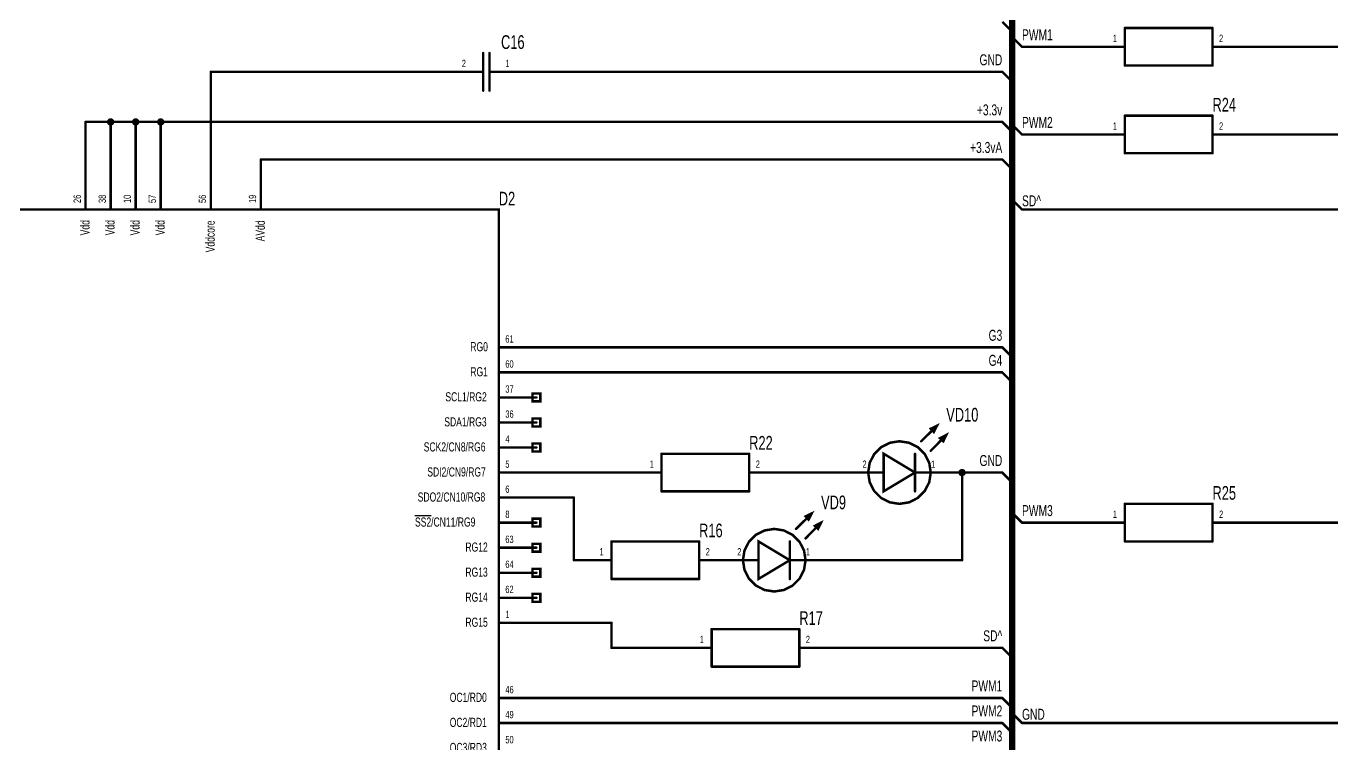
# Model space of a CAD drawing. Extents: x -4.5 to 18.4, y -0.7 to 15.5.
# Drawn here: x 3.61 to 8.83, y 8.3 to 11.16 of the extents above; entities that cross this region are included whole.
import ezdxf
from ezdxf.enums import TextEntityAlignment as Align

# ---------------------------------------------------------------- set-up
doc = ezdxf.new("R2010")
doc.units = 0
doc.header["$MEASUREMENT"] = 0
for name, color, linetype in [('Bus', 180, 'Continuous'), ('Element', 253, 'Continuous'), ('Net', 50, 'Continuous'), ('Pin', 50, 'Continuous')]:
    doc.layers.add(name, color=color, linetype=linetype)

msp = doc.modelspace()

# ---------------------------------------------------------------- linework, layer by layer
at = {"layer": 'Bus', "linetype": 'Continuous', "const_width": 0.0262}
msp.add_lwpolyline([(7.55, 5.5304), (7.55, 13.6304)], dxfattribs=at)
at = {"layer": 'Element', "linetype": 'Continuous'}
for points, const_width in [([(7.9975, 11.1554, 1), (8.0025, 11.1554, 1), (7.9975, 11.1554, 1)], 0.0049), ([(7.9975, 11.1554, 1), (8.0025, 11.1554, 1), (7.9975, 11.1554, 1)], 0.0049), ([(8.3475, 11.1554, 1), (8.3525, 11.1554, 1), (8.3475, 11.1554, 1)], 0.0049), ([(8.3475, 11.1554, 1), (8.3525, 11.1554, 1), (8.3475, 11.1554, 1)], 0.0049), ([(5.4355, 11.0554, 1), (5.4405, 11.0554, 1), (5.4355, 11.0554, 1)], 0.0049), ([(5.4605, 11.0554, 1), (5.4655, 11.0554, 1), (5.4605, 11.0554, 1)], 0.0049), ([(7.9975, 11.0054, 1), (8.0025, 11.0054, 1), (7.9975, 11.0054, 1)], 0.0049), ([(7.9975, 11.0054, 1), (8.0025, 11.0054, 1), (7.9975, 11.0054, 1)], 0.0049), ([(8.3475, 11.0054, 1), (8.3525, 11.0054, 1), (8.3475, 11.0054, 1)], 0.0049), ([(8.3475, 11.0054, 1), (8.3525, 11.0054, 1), (8.3475, 11.0054, 1)], 0.0049), ([(5.3975, 10.9804, 1), (5.4025, 10.9804, 1), (5.3975, 10.9804, 1)], 0.0049), ([(5.4355, 10.9804, 1), (5.4405, 10.9804, 1), (5.4355, 10.9804, 1)], 0.0049), ([(5.4605, 10.9804, 1), (5.4655, 10.9804, 1), (5.4605, 10.9804, 1)], 0.0049), ([(5.4975, 10.9804, 1), (5.5025, 10.9804, 1), (5.4975, 10.9804, 1)], 0.0049), ([(5.4355, 10.9054, 1), (5.4405, 10.9054, 1), (5.4355, 10.9054, 1)], 0.0049), ([(5.4605, 10.9054, 1), (5.4655, 10.9054, 1), (5.4605, 10.9054, 1)], 0.0049), ([(7.9975, 10.8054, 1), (8.0025, 10.8054, 1), (7.9975, 10.8054, 1)], 0.0049), ([(7.9975, 10.8054, 1), (8.0025, 10.8054, 1), (7.9975, 10.8054, 1)], 0.0049), ([(8.3475, 10.8054, 1), (8.3525, 10.8054, 1), (8.3475, 10.8054, 1)], 0.0049), ([(8.3475, 10.8054, 1), (8.3525, 10.8054, 1), (8.3475, 10.8054, 1)], 0.0049), ([(7.9975, 10.6554, 1), (8.0025, 10.6554, 1), (7.9975, 10.6554, 1)], 0.0049), ([(7.9975, 10.6554, 1), (8.0025, 10.6554, 1), (7.9975, 10.6554, 1)], 0.0049), ([(8.3475, 10.6554, 1), (8.3525, 10.6554, 1), (8.3475, 10.6554, 1)], 0.0049), ([(8.3475, 10.6554, 1), (8.3525, 10.6554, 1), (8.3475, 10.6554, 1)], 0.0049), ([(7.2225, 9.5554, 1), (7.2275, 9.5554, 1), (7.2225, 9.5554, 1)], 0.0049), ([(7.2475, 9.5674, 1), (7.2525, 9.5674, 1), (7.2475, 9.5674, 1)], 0.0049), ([(7.1845, 9.5054, 1), (7.1895, 9.5054, 1), (7.1845, 9.5054, 1)], 0.0049), ([(7.2595, 9.5174, 1), (7.2645, 9.5174, 1), (7.2595, 9.5174, 1)], 0.0049), ([(7.2845, 9.5304, 1), (7.2895, 9.5304, 1), (7.2845, 9.5304, 1)], 0.0049), ([(6.1475, 9.4554, 1), (6.1525, 9.4554, 1), (6.1475, 9.4554, 1)], 0.0049), ([(6.1475, 9.4554, 1), (6.1525, 9.4554, 1), (6.1475, 9.4554, 1)], 0.0049), ([(6.4975, 9.4554, 1), (6.5025, 9.4554, 1), (6.4975, 9.4554, 1)], 0.0049), ([(6.4975, 9.4554, 1), (6.5025, 9.4554, 1), (6.4975, 9.4554, 1)], 0.0049), ([(7.1595, 9.4554, 1), (7.1645, 9.4554, 1), (7.1595, 9.4554, 1)], 0.0049), ([(7.2225, 9.4674, 1), (7.2275, 9.4674, 1), (7.2225, 9.4674, 1)], 0.0049), ([(6.9725, 9.3804, 1), (6.9775, 9.3804, 1), (6.9725, 9.3804, 1)], 0.005), ([(6.9975, 9.3804, 1), (7.0025, 9.3804, 1), (6.9975, 9.3804, 1)], 0.0049), ([(7.0345, 9.3804, 1), (7.0395, 9.3804, 1), (7.0345, 9.3804, 1)], 0.0049), ([(7.1595, 9.3804, 1), (7.1645, 9.3804, 1), (7.1595, 9.3804, 1)], 0.0049), ([(7.1595, 9.3804, 1), (7.1645, 9.3804, 1), (7.1595, 9.3804, 1)], 0.0049), ([(7.1975, 9.3804, 1), (7.2025, 9.3804, 1), (7.1975, 9.3804, 1)], 0.0049), ([(6.1475, 9.3054, 1), (6.1525, 9.3054, 1), (6.1475, 9.3054, 1)], 0.0049), ([(6.1475, 9.3054, 1), (6.1525, 9.3054, 1), (6.1475, 9.3054, 1)], 0.0049), ([(6.4975, 9.3054, 1), (6.5025, 9.3054, 1), (6.4975, 9.3054, 1)], 0.0049), ([(6.4975, 9.3054, 1), (6.5025, 9.3054, 1), (6.4975, 9.3054, 1)], 0.0049), ([(7.1595, 9.3054, 1), (7.1645, 9.3054, 1), (7.1595, 9.3054, 1)], 0.0049), ([(7.9975, 9.2554, 1), (8.0025, 9.2554, 1), (7.9975, 9.2554, 1)], 0.0049), ([(7.9975, 9.2554, 1), (8.0025, 9.2554, 1), (7.9975, 9.2554, 1)], 0.0049), ([(8.3475, 9.2554, 1), (8.3525, 9.2554, 1), (8.3475, 9.2554, 1)], 0.0049), ([(8.3475, 9.2554, 1), (8.3525, 9.2554, 1), (8.3475, 9.2554, 1)], 0.0049), ([(6.7225, 9.2054, 1), (6.7275, 9.2054, 1), (6.7225, 9.2054, 1)], 0.0049), ([(6.7475, 9.2174, 1), (6.7525, 9.2174, 1), (6.7475, 9.2174, 1)], 0.0049), ([(6.7845, 9.1804, 1), (6.7895, 9.1804, 1), (6.7845, 9.1804, 1)], 0.0049), ([(6.6845, 9.1554, 1), (6.6895, 9.1554, 1), (6.6845, 9.1554, 1)], 0.0049), ([(6.7595, 9.1674, 1), (6.7645, 9.1674, 1), (6.7595, 9.1674, 1)], 0.0049), ([(5.9475, 9.1054, 1), (5.9525, 9.1054, 1), (5.9475, 9.1054, 1)], 0.0049), ([(5.9475, 9.1054, 1), (5.9525, 9.1054, 1), (5.9475, 9.1054, 1)], 0.0049), ([(6.2975, 9.1054, 1), (6.3025, 9.1054, 1), (6.2975, 9.1054, 1)], 0.0049), ([(6.2975, 9.1054, 1), (6.3025, 9.1054, 1), (6.2975, 9.1054, 1)], 0.0049), ([(6.6595, 9.1054, 1), (6.6645, 9.1054, 1), (6.6595, 9.1054, 1)], 0.0049), ([(6.7225, 9.1174, 1), (6.7275, 9.1174, 1), (6.7225, 9.1174, 1)], 0.0049), ([(7.9975, 9.1054, 1), (8.0025, 9.1054, 1), (7.9975, 9.1054, 1)], 0.0049), ([(7.9975, 9.1054, 1), (8.0025, 9.1054, 1), (7.9975, 9.1054, 1)], 0.0049), ([(8.3475, 9.1054, 1), (8.3525, 9.1054, 1), (8.3475, 9.1054, 1)], 0.0049), ([(8.3475, 9.1054, 1), (8.3525, 9.1054, 1), (8.3475, 9.1054, 1)], 0.0049), ([(6.4725, 9.0304, 1), (6.4775, 9.0304, 1), (6.4725, 9.0304, 1)], 0.005), ([(6.4975, 9.0304, 1), (6.5025, 9.0304, 1), (6.4975, 9.0304, 1)], 0.0049), ([(6.5345, 9.0304, 1), (6.5395, 9.0304, 1), (6.5345, 9.0304, 1)], 0.0049), ([(6.6595, 9.0304, 1), (6.6645, 9.0304, 1), (6.6595, 9.0304, 1)], 0.0049), ([(6.6595, 9.0304, 1), (6.6645, 9.0304, 1), (6.6595, 9.0304, 1)], 0.0049), ([(6.6975, 9.0304, 1), (6.7025, 9.0304, 1), (6.6975, 9.0304, 1)], 0.0049), ([(5.9475, 8.9554, 1), (5.9525, 8.9554, 1), (5.9475, 8.9554, 1)], 0.0049), ([(5.9475, 8.9554, 1), (5.9525, 8.9554, 1), (5.9475, 8.9554, 1)], 0.0049), ([(6.2975, 8.9554, 1), (6.3025, 8.9554, 1), (6.2975, 8.9554, 1)], 0.0049), ([(6.2975, 8.9554, 1), (6.3025, 8.9554, 1), (6.2975, 8.9554, 1)], 0.0049), ([(6.6595, 8.9554, 1), (6.6645, 8.9554, 1), (6.6595, 8.9554, 1)], 0.0049), ([(6.3475, 8.7554, 1), (6.3525, 8.7554, 1), (6.3475, 8.7554, 1)], 0.0049), ([(6.3475, 8.7554, 1), (6.3525, 8.7554, 1), (6.3475, 8.7554, 1)], 0.0049), ([(6.6975, 8.7554, 1), (6.7025, 8.7554, 1), (6.6975, 8.7554, 1)], 0.0049), ([(6.6975, 8.7554, 1), (6.7025, 8.7554, 1), (6.6975, 8.7554, 1)], 0.0049), ([(6.3475, 8.6054, 1), (6.3525, 8.6054, 1), (6.3475, 8.6054, 1)], 0.0049), ([(6.3475, 8.6054, 1), (6.3525, 8.6054, 1), (6.3475, 8.6054, 1)], 0.0049), ([(6.6975, 8.6054, 1), (6.7025, 8.6054, 1), (6.6975, 8.6054, 1)], 0.0049), ([(6.6975, 8.6054, 1), (6.7025, 8.6054, 1), (6.6975, 8.6054, 1)], 0.0049)]:
    msp.add_lwpolyline(points, format="xyb", dxfattribs=dict(at, const_width=const_width))
for points, const_width in [([(8, 11.0054), (8, 11.1554)], 0.0098), ([(8, 11.1554), (8.35, 11.1554)], 0.0098), ([(8.35, 11.1554), (8.35, 11.0054)], 0.0098), ([(5.438, 11.0554), (5.438, 10.9054)], 0.0098), ([(5.463, 11.0554), (5.463, 10.9054)], 0.0098), ([(8, 11.0054), (8.35, 11.0054)], 0.0098), ([(5.438, 10.9804), (5.4, 10.9804)], 0.0098), ([(5.5, 10.9804), (5.463, 10.9804)], 0.0098), ([(8, 10.6554), (8, 10.8054)], 0.0098), ([(8, 10.8054), (8.35, 10.8054)], 0.0098), ([(8.35, 10.8054), (8.35, 10.6554)], 0.0098), ([(8, 10.6554), (8.35, 10.6554)], 0.0098), ([(2.4, 10.4304), (5.5, 10.4304), (5.5, 6.7304), (2.4, 6.7304), (2.4, 10.4304)], 0.0098), ([(7.187, 9.5054), (7.25, 9.5674)], 0.0098), ([(7.225, 9.5554), (7.237, 9.5424), (7.25, 9.5674), (7.225, 9.5554)], 0.0098), ([(6.975, 9.3804), (6.9811, 9.3417), (6.9989, 9.3069), (7.0265, 9.2792), (7.0614, 9.2615), (7.1, 9.2554), (7.1386, 9.2615), (7.1735, 9.2792), (7.2011, 9.3069), (7.2189, 9.3417), (7.225, 9.3804), (7.2189, 9.419), (7.2011, 9.4538), (7.1735, 9.4815), (7.1386, 9.4992), (7.1, 9.5054), (7.0614, 9.4992), (7.0265, 9.4815), (6.9989, 9.4538), (6.9811, 9.419), (6.975, 9.3804)], 0.01), ([(7.225, 9.4674), (7.287, 9.5304)], 0.0098), ([(7.262, 9.5174), (7.275, 9.5054), (7.287, 9.5304), (7.262, 9.5174)], 0.0098), ([(6.15, 9.3054), (6.15, 9.4554)], 0.0098), ([(6.15, 9.4554), (6.5, 9.4554)], 0.0098), ([(6.5, 9.4554), (6.5, 9.3054)], 0.0098), ([(7.162, 9.3804), (7.037, 9.4554), (7.037, 9.3054), (7.162, 9.3804)], 0.0098), ([(7.162, 9.3054), (7.162, 9.4554)], 0.0098), ([(7, 9.3804), (7.037, 9.3804)], 0.0098), ([(7.162, 9.3804), (7.2, 9.3804)], 0.0098), ([(6.15, 9.3054), (6.5, 9.3054)], 0.0098), ([(8, 9.1054), (8, 9.2554)], 0.0098), ([(8, 9.2554), (8.35, 9.2554)], 0.0098), ([(8.35, 9.2554), (8.35, 9.1054)], 0.0098), ([(6.687, 9.1554), (6.75, 9.2174)], 0.0098), ([(6.725, 9.2054), (6.737, 9.1924), (6.75, 9.2174), (6.725, 9.2054)], 0.0098), ([(6.725, 9.1174), (6.787, 9.1804)], 0.0098), ([(6.762, 9.1674), (6.775, 9.1554), (6.787, 9.1804), (6.762, 9.1674)], 0.0098), ([(6.475, 9.0304), (6.4811, 8.9917), (6.4989, 8.9569), (6.5265, 8.9292), (6.5614, 8.9115), (6.6, 8.9054), (6.6386, 8.9115), (6.6735, 8.9292), (6.7011, 8.9569), (6.7189, 8.9917), (6.725, 9.0304), (6.7189, 9.069), (6.7011, 9.1038), (6.6735, 9.1315), (6.6386, 9.1492), (6.6, 9.1554), (6.5614, 9.1492), (6.5265, 9.1315), (6.4989, 9.1038), (6.4811, 9.069), (6.475, 9.0304)], 0.01), ([(5.95, 8.9554), (5.95, 9.1054)], 0.0098), ([(5.95, 9.1054), (6.3, 9.1054)], 0.0098), ([(6.3, 9.1054), (6.3, 8.9554)], 0.0098), ([(6.662, 9.0304), (6.537, 9.1054), (6.537, 8.9554), (6.662, 9.0304)], 0.0098), ([(6.662, 8.9554), (6.662, 9.1054)], 0.0098), ([(8, 9.1054), (8.35, 9.1054)], 0.0098), ([(6.5, 9.0304), (6.537, 9.0304)], 0.0098), ([(6.662, 9.0304), (6.7, 9.0304)], 0.0098), ([(5.95, 8.9554), (6.3, 8.9554)], 0.0098), ([(6.35, 8.6054), (6.35, 8.7554)], 0.0098), ([(6.35, 8.7554), (6.7, 8.7554)], 0.0098), ([(6.7, 8.7554), (6.7, 8.6054)], 0.0098), ([(6.35, 8.6054), (6.7, 8.6054)], 0.0098)]:
    msp.add_lwpolyline(points, dxfattribs=dict(at, const_width=const_width))
at = {"layer": 'Net', "linetype": 'Continuous', "const_width": 0.0098}
for points in [[(7.5106, 11.1804), (7.55, 11.141)], [(7.5894, 11.0804), (7.55, 11.1197)], [(7.85, 11.0804), (7.5894, 11.0804)], [(8.5, 11.0804), (9.45, 11.0804)], [(4.35, 10.5804), (4.35, 10.9804)], [(4.35, 10.9804), (5.25, 10.9804)], [(5.65, 10.9804), (7.5106, 10.9804)], [(7.5106, 10.9804), (7.55, 10.941)], [(3.9402, 10.7804), (3.9406, 10.7773), (3.942, 10.7746), (3.9442, 10.7724), (3.947, 10.771), (3.95, 10.7705), (3.953, 10.771), (3.9558, 10.7724), (3.958, 10.7746), (3.9594, 10.7773), (3.9598, 10.7804), (3.9594, 10.7834), (3.958, 10.7861), (3.9558, 10.7883), (3.953, 10.7897), (3.95, 10.7902), (3.947, 10.7897), (3.9442, 10.7883), (3.942, 10.7861), (3.9406, 10.7834), (3.9402, 10.7804)], [(4.0402, 10.7804), (4.0406, 10.7773), (4.042, 10.7746), (4.0442, 10.7724), (4.047, 10.771), (4.05, 10.7705), (4.053, 10.771), (4.0558, 10.7724), (4.058, 10.7746), (4.0594, 10.7773), (4.0598, 10.7804), (4.0594, 10.7834), (4.058, 10.7861), (4.0558, 10.7883), (4.053, 10.7897), (4.05, 10.7902), (4.047, 10.7897), (4.0442, 10.7883), (4.042, 10.7861), (4.0406, 10.7834), (4.0402, 10.7804)], [(4.1402, 10.7804), (4.1406, 10.7773), (4.142, 10.7746), (4.1442, 10.7724), (4.147, 10.771), (4.15, 10.7705), (4.153, 10.771), (4.1558, 10.7724), (4.158, 10.7746), (4.1594, 10.7773), (4.1598, 10.7804), (4.1594, 10.7834), (4.158, 10.7861), (4.1558, 10.7883), (4.153, 10.7897), (4.15, 10.7902), (4.147, 10.7897), (4.1442, 10.7883), (4.142, 10.7861), (4.1406, 10.7834), (4.1402, 10.7804)], [(3.85, 10.5804), (3.85, 10.7804)], [(3.85, 10.7804), (4.15, 10.7804)], [(3.95, 10.5804), (3.95, 10.7804)], [(4.05, 10.5804), (4.05, 10.7804)], [(4.15, 10.5804), (4.15, 10.7804)], [(4.15, 10.7804), (7.5106, 10.7804)], [(7.5106, 10.7804), (7.55, 10.741)], [(7.5894, 10.7304), (7.55, 10.7697)], [(7.85, 10.7304), (7.5894, 10.7304)], [(8.5, 10.7304), (9.45, 10.7304)], [(4.55, 10.5804), (4.55, 10.6304)], [(4.55, 10.6304), (7.5106, 10.6304)], [(7.5106, 10.6304), (7.55, 10.591)], [(7.5894, 10.4304), (7.55, 10.4697)], [(9.6, 10.4304), (7.5894, 10.4304)], [(5.65, 9.8804), (7.5106, 9.8804)], [(7.5106, 9.8804), (7.55, 9.841)], [(5.65, 9.7804), (7.5106, 9.7804)], [(7.5106, 9.7804), (7.55, 9.741)], [(7.3402, 9.3804), (7.3406, 9.3773), (7.342, 9.3746), (7.3442, 9.3724), (7.347, 9.371), (7.35, 9.3705), (7.353, 9.371), (7.3558, 9.3724), (7.358, 9.3746), (7.3594, 9.3773), (7.3598, 9.3804), (7.3594, 9.3834), (7.358, 9.3861), (7.3558, 9.3883), (7.353, 9.3897), (7.35, 9.3902), (7.347, 9.3897), (7.3442, 9.3883), (7.342, 9.3861), (7.3406, 9.3834), (7.3402, 9.3804)], [(5.65, 9.3804), (6, 9.3804)], [(6.85, 9.3804), (6.65, 9.3804)], [(7.35, 9.3804), (7.5106, 9.3804)], [(7.35, 9.0304), (7.35, 9.3804)], [(7.5106, 9.3804), (7.55, 9.341)], [(5.65, 9.2804), (5.8, 9.2804)], [(5.8, 9.2804), (5.8, 9.0304)], [(7.5894, 9.1804), (7.55, 9.2197)], [(7.85, 9.1804), (7.5894, 9.1804)], [(8.5, 9.1804), (10, 9.1804)], [(6.35, 9.0304), (6.45, 9.0304)], [(6.85, 9.0304), (7.35, 9.0304)], [(5.65, 8.7804), (5.95, 8.7804)], [(5.95, 8.7804), (5.95, 8.6804)], [(5.95, 8.6804), (6.2, 8.6804)], [(6.85, 8.6804), (7.5106, 8.6804)], [(7.5106, 8.6804), (7.55, 8.641)], [(5.65, 8.4804), (7.5106, 8.4804)], [(7.5106, 8.4804), (7.55, 8.441)], [(7.5894, 8.3804), (7.55, 8.4197)], [(5.65, 8.3804), (7.5106, 8.3804)], [(7.5106, 8.3804), (7.55, 8.341)], [(9.6, 8.3804), (7.5894, 8.3804)]]:
    msp.add_lwpolyline(points, dxfattribs=at)
at = {"layer": 'Net', "linetype": 'Continuous', "const_width": 0.0049}
for points in [[(7.5475, 11.141, 1), (7.5525, 11.141, 1), (7.5475, 11.141, 1)], [(7.5475, 11.1197, 1), (7.5525, 11.1197, 1), (7.5475, 11.1197, 1)], [(7.5869, 11.0804, 1), (7.5918, 11.0804, 1), (7.5869, 11.0804, 1)], [(7.5869, 11.0804, 1), (7.5918, 11.0804, 1), (7.5869, 11.0804, 1)], [(7.8475, 11.0804, 1), (7.8525, 11.0804, 1), (7.8475, 11.0804, 1)], [(8.4975, 11.0804, 1), (8.5025, 11.0804, 1), (8.4975, 11.0804, 1)], [(4.3475, 10.9804, 1), (4.3525, 10.9804, 1), (4.3475, 10.9804, 1)], [(4.3475, 10.9804, 1), (4.3525, 10.9804, 1), (4.3475, 10.9804, 1)], [(5.2475, 10.9804, 1), (5.2525, 10.9804, 1), (5.2475, 10.9804, 1)], [(5.6475, 10.9804, 1), (5.6525, 10.9804, 1), (5.6475, 10.9804, 1)], [(7.5082, 10.9804, 1), (7.5131, 10.9804, 1), (7.5082, 10.9804, 1)], [(7.5082, 10.9804, 1), (7.5131, 10.9804, 1), (7.5082, 10.9804, 1)], [(7.5475, 10.941, 1), (7.5525, 10.941, 1), (7.5475, 10.941, 1)], [(3.8475, 10.7804, 1), (3.8525, 10.7804, 1), (3.8475, 10.7804, 1)], [(3.8475, 10.7804, 1), (3.8525, 10.7804, 1), (3.8475, 10.7804, 1)], [(3.9377, 10.7804, 1), (3.9426, 10.7804, 1), (3.9377, 10.7804, 1)], [(3.9475, 10.7804, 1), (3.9525, 10.7804, 1), (3.9475, 10.7804, 1)], [(4.0377, 10.7804, 1), (4.0426, 10.7804, 1), (4.0377, 10.7804, 1)], [(4.0475, 10.7804, 1), (4.0525, 10.7804, 1), (4.0475, 10.7804, 1)], [(4.1377, 10.7804, 1), (4.1426, 10.7804, 1), (4.1377, 10.7804, 1)], [(4.1475, 10.7804, 1), (4.1525, 10.7804, 1), (4.1475, 10.7804, 1)], [(4.1475, 10.7804, 1), (4.1525, 10.7804, 1), (4.1475, 10.7804, 1)], [(4.1475, 10.7804, 1), (4.1525, 10.7804, 1), (4.1475, 10.7804, 1)], [(7.5082, 10.7804, 1), (7.5131, 10.7804, 1), (7.5082, 10.7804, 1)], [(7.5082, 10.7804, 1), (7.5131, 10.7804, 1), (7.5082, 10.7804, 1)], [(7.5475, 10.7697, 1), (7.5525, 10.7697, 1), (7.5475, 10.7697, 1)], [(7.5475, 10.741, 1), (7.5525, 10.741, 1), (7.5475, 10.741, 1)], [(7.5869, 10.7304, 1), (7.5918, 10.7304, 1), (7.5869, 10.7304, 1)], [(7.5869, 10.7304, 1), (7.5918, 10.7304, 1), (7.5869, 10.7304, 1)], [(7.8475, 10.7304, 1), (7.8525, 10.7304, 1), (7.8475, 10.7304, 1)], [(8.4975, 10.7304, 1), (8.5025, 10.7304, 1), (8.4975, 10.7304, 1)], [(3.8475, 10.5804, 1), (3.8525, 10.5804, 1), (3.8475, 10.5804, 1)], [(3.9475, 10.5804, 1), (3.9525, 10.5804, 1), (3.9475, 10.5804, 1)], [(4.0475, 10.5804, 1), (4.0525, 10.5804, 1), (4.0475, 10.5804, 1)], [(4.1475, 10.5804, 1), (4.1525, 10.5804, 1), (4.1475, 10.5804, 1)], [(4.3475, 10.5804, 1), (4.3525, 10.5804, 1), (4.3475, 10.5804, 1)], [(4.5475, 10.6304, 1), (4.5525, 10.6304, 1), (4.5475, 10.6304, 1)], [(4.5475, 10.6304, 1), (4.5525, 10.6304, 1), (4.5475, 10.6304, 1)], [(4.5475, 10.5804, 1), (4.5525, 10.5804, 1), (4.5475, 10.5804, 1)], [(7.5082, 10.6304, 1), (7.5131, 10.6304, 1), (7.5082, 10.6304, 1)], [(7.5082, 10.6304, 1), (7.5131, 10.6304, 1), (7.5082, 10.6304, 1)], [(7.5475, 10.591, 1), (7.5525, 10.591, 1), (7.5475, 10.591, 1)], [(7.5475, 10.4697, 1), (7.5525, 10.4697, 1), (7.5475, 10.4697, 1)], [(7.5869, 10.4304, 1), (7.5918, 10.4304, 1), (7.5869, 10.4304, 1)], [(7.5869, 10.4304, 1), (7.5918, 10.4304, 1), (7.5869, 10.4304, 1)], [(5.6475, 9.8804, 1), (5.6525, 9.8804, 1), (5.6475, 9.8804, 1)], [(7.5082, 9.8804, 1), (7.5131, 9.8804, 1), (7.5082, 9.8804, 1)], [(7.5082, 9.8804, 1), (7.5131, 9.8804, 1), (7.5082, 9.8804, 1)], [(7.5475, 9.841, 1), (7.5525, 9.841, 1), (7.5475, 9.841, 1)], [(5.6475, 9.7804, 1), (5.6525, 9.7804, 1), (5.6475, 9.7804, 1)], [(7.5082, 9.7804, 1), (7.5131, 9.7804, 1), (7.5082, 9.7804, 1)], [(7.5082, 9.7804, 1), (7.5131, 9.7804, 1), (7.5082, 9.7804, 1)], [(7.5475, 9.741, 1), (7.5525, 9.741, 1), (7.5475, 9.741, 1)], [(5.6475, 9.3804, 1), (5.6525, 9.3804, 1), (5.6475, 9.3804, 1)], [(5.9975, 9.3804, 1), (6.0025, 9.3804, 1), (5.9975, 9.3804, 1)], [(6.6475, 9.3804, 1), (6.6525, 9.3804, 1), (6.6475, 9.3804, 1)], [(6.8475, 9.3804, 1), (6.8525, 9.3804, 1), (6.8475, 9.3804, 1)], [(7.3377, 9.3804, 1), (7.3426, 9.3804, 1), (7.3377, 9.3804, 1)], [(7.3475, 9.3804, 1), (7.3525, 9.3804, 1), (7.3475, 9.3804, 1)], [(7.3475, 9.3804, 1), (7.3525, 9.3804, 1), (7.3475, 9.3804, 1)], [(7.5082, 9.3804, 1), (7.5131, 9.3804, 1), (7.5082, 9.3804, 1)], [(7.5082, 9.3804, 1), (7.5131, 9.3804, 1), (7.5082, 9.3804, 1)], [(7.5475, 9.341, 1), (7.5525, 9.341, 1), (7.5475, 9.341, 1)], [(5.6475, 9.2804, 1), (5.6525, 9.2804, 1), (5.6475, 9.2804, 1)], [(5.7975, 9.2804, 1), (5.8025, 9.2804, 1), (5.7975, 9.2804, 1)], [(5.7975, 9.2804, 1), (5.8025, 9.2804, 1), (5.7975, 9.2804, 1)], [(7.5475, 9.2197, 1), (7.5525, 9.2197, 1), (7.5475, 9.2197, 1)], [(7.5869, 9.1804, 1), (7.5918, 9.1804, 1), (7.5869, 9.1804, 1)], [(7.5869, 9.1804, 1), (7.5918, 9.1804, 1), (7.5869, 9.1804, 1)], [(7.8475, 9.1804, 1), (7.8525, 9.1804, 1), (7.8475, 9.1804, 1)], [(8.4975, 9.1804, 1), (8.5025, 9.1804, 1), (8.4975, 9.1804, 1)], [(5.7975, 9.0304, 1), (5.8025, 9.0304, 1), (5.7975, 9.0304, 1)], [(6.3475, 9.0304, 1), (6.3525, 9.0304, 1), (6.3475, 9.0304, 1)], [(6.4475, 9.0304, 1), (6.4525, 9.0304, 1), (6.4475, 9.0304, 1)], [(6.8475, 9.0304, 1), (6.8525, 9.0304, 1), (6.8475, 9.0304, 1)], [(7.3475, 9.0304, 1), (7.3525, 9.0304, 1), (7.3475, 9.0304, 1)], [(7.3475, 9.0304, 1), (7.3525, 9.0304, 1), (7.3475, 9.0304, 1)], [(5.6475, 8.7804, 1), (5.6525, 8.7804, 1), (5.6475, 8.7804, 1)], [(5.9475, 8.7804, 1), (5.9525, 8.7804, 1), (5.9475, 8.7804, 1)], [(5.9475, 8.7804, 1), (5.9525, 8.7804, 1), (5.9475, 8.7804, 1)], [(5.9475, 8.6804, 1), (5.9525, 8.6804, 1), (5.9475, 8.6804, 1)], [(5.9475, 8.6804, 1), (5.9525, 8.6804, 1), (5.9475, 8.6804, 1)], [(6.1975, 8.6804, 1), (6.2025, 8.6804, 1), (6.1975, 8.6804, 1)], [(6.8475, 8.6804, 1), (6.8525, 8.6804, 1), (6.8475, 8.6804, 1)], [(7.5082, 8.6804, 1), (7.5131, 8.6804, 1), (7.5082, 8.6804, 1)], [(7.5082, 8.6804, 1), (7.5131, 8.6804, 1), (7.5082, 8.6804, 1)], [(7.5475, 8.641, 1), (7.5525, 8.641, 1), (7.5475, 8.641, 1)], [(5.6475, 8.4804, 1), (5.6525, 8.4804, 1), (5.6475, 8.4804, 1)], [(7.5082, 8.4804, 1), (7.5131, 8.4804, 1), (7.5082, 8.4804, 1)], [(7.5082, 8.4804, 1), (7.5131, 8.4804, 1), (7.5082, 8.4804, 1)], [(7.5475, 8.441, 1), (7.5525, 8.441, 1), (7.5475, 8.441, 1)], [(7.5475, 8.4197, 1), (7.5525, 8.4197, 1), (7.5475, 8.4197, 1)], [(5.6475, 8.3804, 1), (5.6525, 8.3804, 1), (5.6475, 8.3804, 1)], [(7.5082, 8.3804, 1), (7.5131, 8.3804, 1), (7.5082, 8.3804, 1)], [(7.5082, 8.3804, 1), (7.5131, 8.3804, 1), (7.5082, 8.3804, 1)], [(7.5475, 8.341, 1), (7.5525, 8.341, 1), (7.5475, 8.341, 1)], [(7.5869, 8.3804, 1), (7.5918, 8.3804, 1), (7.5869, 8.3804, 1)], [(7.5869, 8.3804, 1), (7.5918, 8.3804, 1), (7.5869, 8.3804, 1)]]:
    msp.add_lwpolyline(points, format="xyb", dxfattribs=at)
at = {"layer": 'Pin', "linetype": 'Continuous', "const_width": 0.0049}
for points in [[(7.8475, 11.0804, 1), (7.8525, 11.0804, 1), (7.8475, 11.0804, 1)], [(7.9975, 11.0804, 1), (8.0025, 11.0804, 1), (7.9975, 11.0804, 1)], [(8.3475, 11.0804, 1), (8.3525, 11.0804, 1), (8.3475, 11.0804, 1)], [(8.4975, 11.0804, 1), (8.5025, 11.0804, 1), (8.4975, 11.0804, 1)], [(5.2475, 10.9804, 1), (5.2525, 10.9804, 1), (5.2475, 10.9804, 1)], [(5.3975, 10.9804, 1), (5.4025, 10.9804, 1), (5.3975, 10.9804, 1)], [(5.4975, 10.9804, 1), (5.5025, 10.9804, 1), (5.4975, 10.9804, 1)], [(5.6475, 10.9804, 1), (5.6525, 10.9804, 1), (5.6475, 10.9804, 1)], [(7.8475, 10.7304, 1), (7.8525, 10.7304, 1), (7.8475, 10.7304, 1)], [(7.9975, 10.7304, 1), (8.0025, 10.7304, 1), (7.9975, 10.7304, 1)], [(8.3475, 10.7304, 1), (8.3525, 10.7304, 1), (8.3475, 10.7304, 1)], [(8.4975, 10.7304, 1), (8.5025, 10.7304, 1), (8.4975, 10.7304, 1)], [(3.8475, 10.5804, 1), (3.8525, 10.5804, 1), (3.8475, 10.5804, 1)], [(3.9475, 10.5804, 1), (3.9525, 10.5804, 1), (3.9475, 10.5804, 1)], [(4.0475, 10.5804, 1), (4.0525, 10.5804, 1), (4.0475, 10.5804, 1)], [(4.1475, 10.5804, 1), (4.1525, 10.5804, 1), (4.1475, 10.5804, 1)], [(4.3475, 10.5804, 1), (4.3525, 10.5804, 1), (4.3475, 10.5804, 1)], [(4.5475, 10.5804, 1), (4.5525, 10.5804, 1), (4.5475, 10.5804, 1)], [(3.8475, 10.4304, 1), (3.8525, 10.4304, 1), (3.8475, 10.4304, 1)], [(3.9475, 10.4304, 1), (3.9525, 10.4304, 1), (3.9475, 10.4304, 1)], [(4.0475, 10.4304, 1), (4.0525, 10.4304, 1), (4.0475, 10.4304, 1)], [(4.1475, 10.4304, 1), (4.1525, 10.4304, 1), (4.1475, 10.4304, 1)], [(4.3475, 10.4304, 1), (4.3525, 10.4304, 1), (4.3475, 10.4304, 1)], [(4.5475, 10.4304, 1), (4.5525, 10.4304, 1), (4.5475, 10.4304, 1)], [(5.4975, 9.8804, 1), (5.5025, 9.8804, 1), (5.4975, 9.8804, 1)], [(5.6475, 9.8804, 1), (5.6525, 9.8804, 1), (5.6475, 9.8804, 1)], [(5.4975, 9.7804, 1), (5.5025, 9.7804, 1), (5.4975, 9.7804, 1)], [(5.6475, 9.7804, 1), (5.6525, 9.7804, 1), (5.6475, 9.7804, 1)], [(5.4975, 9.6804, 1), (5.5025, 9.6804, 1), (5.4975, 9.6804, 1)], [(5.6475, 9.6804, 1), (5.6525, 9.6804, 1), (5.6475, 9.6804, 1)], [(5.4975, 9.5804, 1), (5.5025, 9.5804, 1), (5.4975, 9.5804, 1)], [(5.6475, 9.5804, 1), (5.6525, 9.5804, 1), (5.6475, 9.5804, 1)], [(5.4975, 9.4804, 1), (5.5025, 9.4804, 1), (5.4975, 9.4804, 1)], [(5.6475, 9.4804, 1), (5.6525, 9.4804, 1), (5.6475, 9.4804, 1)], [(5.4975, 9.3804, 1), (5.5025, 9.3804, 1), (5.4975, 9.3804, 1)], [(5.6475, 9.3804, 1), (5.6525, 9.3804, 1), (5.6475, 9.3804, 1)], [(5.9975, 9.3804, 1), (6.0025, 9.3804, 1), (5.9975, 9.3804, 1)], [(6.1475, 9.3804, 1), (6.1525, 9.3804, 1), (6.1475, 9.3804, 1)], [(6.4975, 9.3804, 1), (6.5025, 9.3804, 1), (6.4975, 9.3804, 1)], [(6.6475, 9.3804, 1), (6.6525, 9.3804, 1), (6.6475, 9.3804, 1)], [(6.8475, 9.3804, 1), (6.8525, 9.3804, 1), (6.8475, 9.3804, 1)], [(6.9975, 9.3804, 1), (7.0025, 9.3804, 1), (6.9975, 9.3804, 1)], [(7.1975, 9.3804, 1), (7.2025, 9.3804, 1), (7.1975, 9.3804, 1)], [(7.3475, 9.3804, 1), (7.3525, 9.3804, 1), (7.3475, 9.3804, 1)], [(5.4975, 9.2804, 1), (5.5025, 9.2804, 1), (5.4975, 9.2804, 1)], [(5.6475, 9.2804, 1), (5.6525, 9.2804, 1), (5.6475, 9.2804, 1)], [(5.4975, 9.1804, 1), (5.5025, 9.1804, 1), (5.4975, 9.1804, 1)], [(5.6475, 9.1804, 1), (5.6525, 9.1804, 1), (5.6475, 9.1804, 1)], [(7.8475, 9.1804, 1), (7.8525, 9.1804, 1), (7.8475, 9.1804, 1)], [(7.9975, 9.1804, 1), (8.0025, 9.1804, 1), (7.9975, 9.1804, 1)], [(8.3475, 9.1804, 1), (8.3525, 9.1804, 1), (8.3475, 9.1804, 1)], [(8.4975, 9.1804, 1), (8.5025, 9.1804, 1), (8.4975, 9.1804, 1)], [(5.4975, 9.0804, 1), (5.5025, 9.0804, 1), (5.4975, 9.0804, 1)], [(5.6475, 9.0804, 1), (5.6525, 9.0804, 1), (5.6475, 9.0804, 1)], [(5.7975, 9.0304, 1), (5.8025, 9.0304, 1), (5.7975, 9.0304, 1)], [(5.9475, 9.0304, 1), (5.9525, 9.0304, 1), (5.9475, 9.0304, 1)], [(6.2975, 9.0304, 1), (6.3025, 9.0304, 1), (6.2975, 9.0304, 1)], [(6.3475, 9.0304, 1), (6.3525, 9.0304, 1), (6.3475, 9.0304, 1)], [(6.4475, 9.0304, 1), (6.4525, 9.0304, 1), (6.4475, 9.0304, 1)], [(6.4975, 9.0304, 1), (6.5025, 9.0304, 1), (6.4975, 9.0304, 1)], [(6.6975, 9.0304, 1), (6.7025, 9.0304, 1), (6.6975, 9.0304, 1)], [(6.8475, 9.0304, 1), (6.8525, 9.0304, 1), (6.8475, 9.0304, 1)], [(5.4975, 8.9804, 1), (5.5025, 8.9804, 1), (5.4975, 8.9804, 1)], [(5.6475, 8.9804, 1), (5.6525, 8.9804, 1), (5.6475, 8.9804, 1)], [(5.4975, 8.8804, 1), (5.5025, 8.8804, 1), (5.4975, 8.8804, 1)], [(5.6475, 8.8804, 1), (5.6525, 8.8804, 1), (5.6475, 8.8804, 1)], [(5.4975, 8.7804, 1), (5.5025, 8.7804, 1), (5.4975, 8.7804, 1)], [(5.6475, 8.7804, 1), (5.6525, 8.7804, 1), (5.6475, 8.7804, 1)], [(6.1975, 8.6804, 1), (6.2025, 8.6804, 1), (6.1975, 8.6804, 1)], [(6.3475, 8.6804, 1), (6.3525, 8.6804, 1), (6.3475, 8.6804, 1)], [(6.6975, 8.6804, 1), (6.7025, 8.6804, 1), (6.6975, 8.6804, 1)], [(6.8475, 8.6804, 1), (6.8525, 8.6804, 1), (6.8475, 8.6804, 1)], [(5.4975, 8.4804, 1), (5.5025, 8.4804, 1), (5.4975, 8.4804, 1)], [(5.6475, 8.4804, 1), (5.6525, 8.4804, 1), (5.6475, 8.4804, 1)], [(5.4975, 8.3804, 1), (5.5025, 8.3804, 1), (5.4975, 8.3804, 1)], [(5.6475, 8.3804, 1), (5.6525, 8.3804, 1), (5.6475, 8.3804, 1)]]:
    msp.add_lwpolyline(points, format="xyb", dxfattribs=at)
at = {"layer": 'Pin', "linetype": 'Continuous', "const_width": 0.0098}
for points in [[(8, 11.0804), (7.85, 11.0804)], [(8.35, 11.0804), (8.5, 11.0804)], [(5.4, 10.9804), (5.25, 10.9804)], [(5.5, 10.9804), (5.65, 10.9804)], [(8, 10.7304), (7.85, 10.7304)], [(8.35, 10.7304), (8.5, 10.7304)], [(3.85, 10.4304), (3.85, 10.5804)], [(3.95, 10.4304), (3.95, 10.5804)], [(4.05, 10.4304), (4.05, 10.5804)], [(4.15, 10.4304), (4.15, 10.5804)], [(4.35, 10.4304), (4.35, 10.5804)], [(4.55, 10.4304), (4.55, 10.5804)], [(5.5, 9.8804), (5.65, 9.8804)], [(5.5, 9.7804), (5.65, 9.7804)], [(5.6343, 9.6961), (5.6657, 9.6961), (5.6657, 9.6646), (5.6343, 9.6646), (5.6343, 9.6961)], [(5.5, 9.6804), (5.65, 9.6804)], [(5.6343, 9.5961), (5.6657, 9.5961), (5.6657, 9.5646), (5.6343, 9.5646), (5.6343, 9.5961)], [(5.5, 9.5804), (5.65, 9.5804)], [(5.6343, 9.4961), (5.6657, 9.4961), (5.6657, 9.4646), (5.6343, 9.4646), (5.6343, 9.4961)], [(5.5, 9.4804), (5.65, 9.4804)], [(5.5, 9.3804), (5.65, 9.3804)], [(6.15, 9.3804), (6, 9.3804)], [(6.5, 9.3804), (6.65, 9.3804)], [(7, 9.3804), (6.85, 9.3804)], [(7.2, 9.3804), (7.35, 9.3804)], [(5.5, 9.2804), (5.65, 9.2804)], [(5.5, 9.1804), (5.65, 9.1804)], [(5.6343, 9.1961), (5.6657, 9.1961), (5.6657, 9.1646), (5.6343, 9.1646), (5.6343, 9.1961)], [(8, 9.1804), (7.85, 9.1804)], [(8.35, 9.1804), (8.5, 9.1804)], [(5.5, 9.0804), (5.65, 9.0804)], [(5.6343, 9.0961), (5.6657, 9.0961), (5.6657, 9.0646), (5.6343, 9.0646), (5.6343, 9.0961)], [(5.95, 9.0304), (5.8, 9.0304)], [(6.3, 9.0304), (6.45, 9.0304)], [(6.5, 9.0304), (6.35, 9.0304)], [(6.7, 9.0304), (6.85, 9.0304)], [(5.5, 8.9804), (5.65, 8.9804)], [(5.6343, 8.9961), (5.6657, 8.9961), (5.6657, 8.9646), (5.6343, 8.9646), (5.6343, 8.9961)], [(5.5, 8.8804), (5.65, 8.8804)], [(5.6343, 8.8961), (5.6657, 8.8961), (5.6657, 8.8646), (5.6343, 8.8646), (5.6343, 8.8961)], [(5.5, 8.7804), (5.65, 8.7804)], [(6.35, 8.6804), (6.2, 8.6804)], [(6.7, 8.6804), (6.85, 8.6804)], [(5.5, 8.4804), (5.65, 8.4804)], [(5.5, 8.3804), (5.65, 8.3804)]]:
    msp.add_lwpolyline(points, dxfattribs=at)

# ---------------------------------------------------------------- texts
at = {"layer": 'Element', "width": 0.7}
for s, p in [('C16', (5.5091, 11.0554)), ('R24', (8.35, 10.8054)), ('D2', (5.5, 10.4304)), ('VD10', (7.287, 9.5674)), ('R22', (6.5, 9.4554)), ('VD9', (6.787, 9.2174)), ('R25', (8.35, 9.2554)), ('R16', (6.3, 9.1054)), ('R17', (6.7, 8.7554))]:
    msp.add_text(s, height=0.0547, dxfattribs=at).set_placement(p, align=Align.BOTTOM_LEFT)
at = {"layer": 'Net', "width": 0.7}
for s, p in [('PWM1', (7.5894, 11.0935)), ('PWM2', (7.5894, 10.7435)), ('PWM3', (7.5894, 9.1935))]:
    msp.add_text(s, height=0.0437, dxfattribs=at).set_placement(p, align=Align.BOTTOM_LEFT)
for s, p in [('GND', (7.5106, 10.9935)), ('+3.3v', (7.5106, 10.7935)), ('+3.3vA', (7.5106, 10.6435)), ('G3', (7.5106, 9.8935)), ('G4', (7.5106, 9.7935)), ('GND', (7.5106, 9.3935)), ('SD^ ', (7.5106, 8.6935)), ('PWM1', (7.5106, 8.4935)), ('PWM2', (7.5106, 8.3935)), ('PWM3', (7.5106, 8.2935))]:
    msp.add_text(s, height=0.0437, dxfattribs=at).set_placement(p, align=Align.BOTTOM_RIGHT)
for s, p in [('SD^ ', (7.5894, 10.4435)), ('GND', (7.5894, 8.3935))]:
    msp.add_text(s, height=0.0437, dxfattribs=at).set_placement(p)
at = {"layer": 'Pin', "width": 0.7}
for s, height, p in [('1', 0.0292, (7.9524, 11.1285)), ('2', 0.0292, (8.3762, 11.1285)), ('2', 0.0292, (5.3524, 11.0285)), ('1', 0.0292, (5.5262, 11.0285)), ('1', 0.0292, (7.9524, 10.7785)), ('2', 0.0292, (8.3762, 10.7785)), ('61', 0.0292, (5.5262, 9.9285)), ('RG0', 0.0365, (5.3863, 9.9011)), ('60', 0.0292, (5.5262, 9.8285)), ('RG1', 0.0365, (5.3863, 9.8011)), ('SCL1/RG2', 0.0365, (5.2867, 9.7011)), ('37', 0.0292, (5.5262, 9.7285)), ('SDA1/RG3', 0.0365, (5.2824, 9.6011)), ('36', 0.0292, (5.5262, 9.6285)), ('SCK2/CN8/RG6', 0.0365, (5.2003, 9.5011)), ('4', 0.0292, (5.5262, 9.5285)), ('SDI2/CN9/RG7', 0.0365, (5.2146, 9.4011)), ('5', 0.0292, (5.5262, 9.4285)), ('1', 0.0292, (6.1024, 9.4285)), ('2', 0.0292, (6.5262, 9.4285)), ('2', 0.0292, (6.9524, 9.4285)), ('1', 0.0292, (7.2262, 9.4285)), ('SDO2/CN10/RG8', 0.0365, (5.1763, 9.3011)), ('6', 0.0292, (5.5262, 9.3285)), ('%%oSS2%%o/CN11/RG9', 0.0365, (5.1654, 9.2011)), ('8', 0.0292, (5.5262, 9.2285)), ('1', 0.0292, (7.9524, 9.2285)), ('2', 0.0292, (8.3762, 9.2285)), ('63', 0.0292, (5.5262, 9.1285)), ('RG12', 0.0365, (5.3666, 9.1011)), ('1', 0.0292, (5.9024, 9.0785)), ('2', 0.0292, (6.3262, 9.0785)), ('2', 0.0292, (6.4524, 9.0785)), ('1', 0.0292, (6.7262, 9.0785)), ('64', 0.0292, (5.5262, 9.0285)), ('RG13', 0.0365, (5.3666, 9.0011)), ('62', 0.0292, (5.5262, 8.9285)), ('RG14', 0.0365, (5.3666, 8.9011)), ('1', 0.0292, (5.5262, 8.8285)), ('RG15', 0.0365, (5.3666, 8.8011)), ('1', 0.0292, (6.3024, 8.7285)), ('2', 0.0292, (6.7262, 8.7285)), ('OC1/RD0', 0.0365, (5.3042, 8.5011)), ('46', 0.0292, (5.5262, 8.5285)), ('OC2/RD1', 0.0365, (5.3042, 8.4011)), ('49', 0.0292, (5.5262, 8.4285)), ('OC3/RD3', 0.0365, (5.3042, 8.3011)), ('50', 0.0292, (5.5262, 8.3285))]:
    msp.add_text(s, height=height, dxfattribs=at).set_placement(p, align=Align.TOP_LEFT)
for s, height, p in [('26', 0.0292, (3.8019, 10.4566)), ('38', 0.0292, (3.9019, 10.4566)), ('10', 0.0292, (4.0019, 10.4566)), ('57', 0.0292, (4.1019, 10.4566)), ('56', 0.0292, (4.3019, 10.4566)), ('19', 0.0292, (4.5019, 10.4566)), ('Vdd', 0.0365, (3.8292, 10.3276)), ('Vdd', 0.0365, (3.9292, 10.3276)), ('Vdd', 0.0365, (4.0292, 10.3276)), ('Vdd', 0.0365, (4.1292, 10.3276)), ('Vddcore', 0.0365, (4.3292, 10.2598)), ('AVdd', 0.0365, (4.5292, 10.3035))]:
    msp.add_text(s, height=height, rotation=90, dxfattribs=at).set_placement(p, align=Align.TOP_LEFT)

doc.saveas('drawing.dxf')
